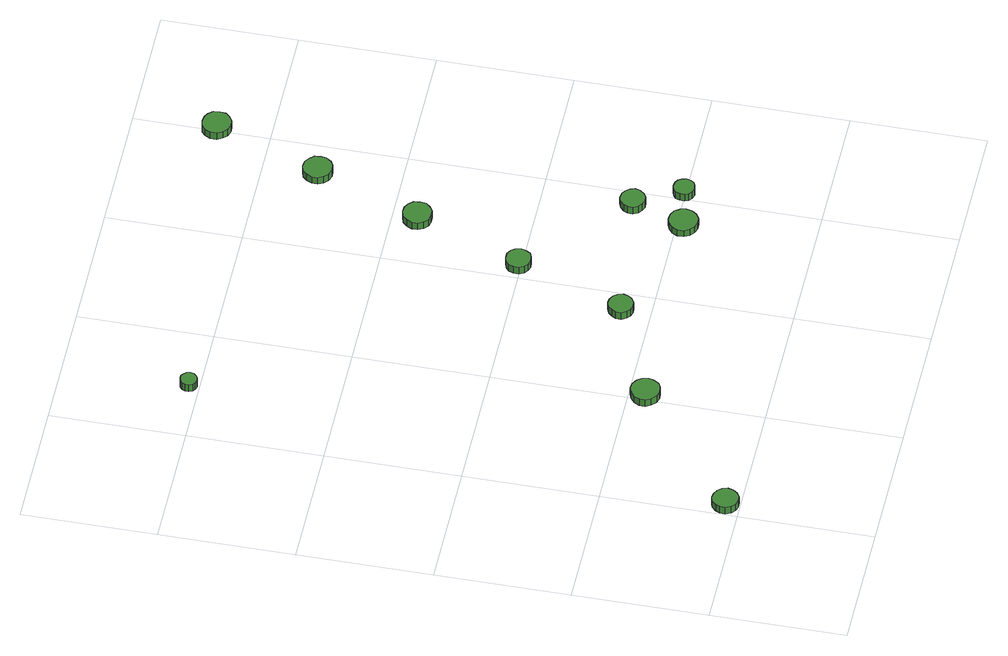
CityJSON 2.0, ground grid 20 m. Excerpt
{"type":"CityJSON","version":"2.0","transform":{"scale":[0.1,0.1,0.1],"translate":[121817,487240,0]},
"CityObjects":{
"tree1":{"type":"SolitaryVegetationObject","attributes":{"function":"something"},"geometry":[{"type":"MultiSurface","lod":"1","boundaries":[[[0,1,2,3,4,5,6,7,8,9,10,11,12,13,14]],[[15,16,17,18,19,20,21,22,23,24,25,26,27,28,29]],[[0,29,28,1]],[[1,28,27,2]],[[2,27,26,3]],[[3,26,25,4]],[[4,25,24,5]],[[5,24,23,6]],[[6,23,22,7]],[[7,22,21,8]],[[8,21,20,9]],[[9,20,19,10]],[[10,19,18,11]],[[11,18,17,12]],[[12,17,16,13]],[[13,16,15,14]],[[14,15,29,0]]]}]},
"tree2":{"type":"SolitaryVegetationObject","attributes":{"function":"something"},"geometry":[{"type":"MultiSurface","lod":"1","boundaries":[[[30,31,32,33,34,35,36,37,38,39,40,41,42,43,44]],[[45,46,47,48,49,50,51,52,53,54,55,56,57,58,59]],[[30,59,58,31]],[[31,58,57,32]],[[32,57,56,33]],[[33,56,55,34]],[[34,55,54,35]],[[35,54,53,36]],[[36,53,52,37]],[[37,52,51,38]],[[38,51,50,39]],[[39,50,49,40]],[[40,49,48,41]],[[41,48,47,42]],[[42,47,46,43]],[[43,46,45,44]],[[44,45,59,30]]]}]},
"tree3":{"type":"SolitaryVegetationObject","attributes":{"function":"something"},"geometry":[{"type":"MultiSurface","lod":"1","boundaries":[[[60,61,62,63,64,65,66,67,68,69,70,71,72,73,74]],[[75,76,77,78,79,80,81,82,83,84,85,86,87,88,89]],[[60,89,88,61]],[[61,88,87,62]],[[62,87,86,63]],[[63,86,85,64]],[[64,85,84,65]],[[65,84,83,66]],[[66,83,82,67]],[[67,82,81,68]],[[68,81,80,69]],[[69,80,79,70]],[[70,79,78,71]],[[71,78,77,72]],[[72,77,76,73]],[[73,76,75,74]],[[74,75,89,60]]]}]},
"tree4":{"type":"SolitaryVegetationObject","attributes":{"function":"something"},"geometry":[{"type":"MultiSurface","lod":"1","boundaries":[[[90,91,92,93,94,95,96,97,98,99,100,101,102,103,104]],[[105,106,107,108,109,110,111,112,113,114,115,116,117,118,119]],[[90,119,118,91]],[[91,118,117,92]],[[92,117,116,93]],[[93,116,115,94]],[[94,115,114,95]],[[95,114,113,96]],[[96,113,112,97]],[[97,112,111,98]],[[98,111,110,99]],[[99,110,109,100]],[[100,109,108,101]],[[101,108,107,102]],[[102,107,106,103]],[[103,106,105,104]],[[104,105,119,90]]]}]},
"tree5":{"type":"SolitaryVegetationObject","attributes":{"function":"something"},"geometry":[{"type":"MultiSurface","lod":"1","boundaries":[[[120,121,122,123,124,125,126,127,128,129,130,131,132,133,134]],[[135,136,137,138,139,140,141,142,143,144,145,146,147,148,149]],[[120,149,148,121]],[[121,148,147,122]],[[122,147,146,123]],[[123,146,145,124]],[[124,145,144,125]],[[125,144,143,126]],[[126,143,142,127]],[[127,142,141,128]],[[128,141,140,129]],[[129,140,139,130]],[[130,139,138,131]],[[131,138,137,132]],[[132,137,136,133]],[[133,136,135,134]],[[134,135,149,120]]]}]},
"tree6":{"type":"SolitaryVegetationObject","attributes":{"function":"something"},"geometry":[{"type":"MultiSurface","lod":"1","boundaries":[[[150,151,152,153,154,155,156,157,158,159,160,161,162,163,164]],[[165,166,167,168,169,170,171,172,173,174,175,176,177,178,179]],[[150,179,178,151]],[[151,178,177,152]],[[152,177,176,153]],[[153,176,175,154]],[[154,175,174,155]],[[155,174,173,156]],[[156,173,172,157]],[[157,172,171,158]],[[158,171,170,159]],[[159,170,169,160]],[[160,169,168,161]],[[161,168,167,162]],[[162,167,166,163]],[[163,166,165,164]],[[164,165,179,150]]]}]},
"tree7":{"type":"SolitaryVegetationObject","attributes":{"function":"something"},"geometry":[{"type":"MultiSurface","lod":"1","boundaries":[[[180,181,182,183,184,185,186,187,188,189,190,191,192,193,194]],[[195,196,197,198,199,200,201,202,203,204,205,206,207,208,209]],[[180,209,208,181]],[[181,208,207,182]],[[182,207,206,183]],[[183,206,205,184]],[[184,205,204,185]],[[185,204,203,186]],[[186,203,202,187]],[[187,202,201,188]],[[188,201,200,189]],[[189,200,199,190]],[[190,199,198,191]],[[191,198,197,192]],[[192,197,196,193]],[[193,196,195,194]],[[194,195,209,180]]]}]},
"tree8":{"type":"SolitaryVegetationObject","attributes":{"function":"something"},"geometry":[{"type":"MultiSurface","lod":"1","boundaries":[[[210,211,212,213,214,215,216,217,218,219,220,221,222,223,224]],[[225,226,227,228,229,230,231,232,233,234,235,236,237,238,239]],[[210,239,238,211]],[[211,238,237,212]],[[212,237,236,213]],[[213,236,235,214]],[[214,235,234,215]],[[215,234,233,216]],[[216,233,232,217]],[[217,232,231,218]],[[218,231,230,219]],[[219,230,229,220]],[[220,229,228,221]],[[221,228,227,222]],[[222,227,226,223]],[[223,226,225,224]],[[224,225,239,210]]]}]},
"tree9":{"type":"SolitaryVegetationObject","attributes":{"function":"something"},"geometry":[{"type":"MultiSurface","lod":"1","boundaries":[[[240,241,242,243,244,245,246,247,248,249,250,251,252,253,254]],[[255,256,257,258,259,260,261,262,263,264,265,266,267,268,269]],[[240,269,268,241]],[[241,268,267,242]],[[242,267,266,243]],[[243,266,265,244]],[[244,265,264,245]],[[245,264,263,246]],[[246,263,262,247]],[[247,262,261,248]],[[248,261,260,249]],[[249,260,259,250]],[[250,259,258,251]],[[251,258,257,252]],[[252,257,256,253]],[[253,256,255,254]],[[254,255,269,240]]]}]},
"tree10":{"type":"SolitaryVegetationObject","attributes":{"function":"something"},"geometry":[{"type":"MultiSurface","lod":"1","boundaries":[[[270,271,272,273,274,275,276,277,278,279,280,281,282,283,284]],[[285,286,287,288,289,290,291,292,293,294,295,296,297,298,299]],[[270,299,298,271]],[[271,298,297,272]],[[272,297,296,273]],[[273,296,295,274]],[[274,295,294,275]],[[275,294,293,276]],[[276,293,292,277]],[[277,292,291,278]],[[278,291,290,279]],[[279,290,289,280]],[[280,289,288,281]],[[281,288,287,282]],[[282,287,286,283]],[[283,286,285,284]],[[284,285,299,270]]]}]},
"tree11":{"type":"SolitaryVegetationObject","attributes":{"function":"something"},"geometry":[{"type":"MultiSurface","lod":"1","boundaries":[[[300,301,302,303,304,305,306,307,308,309,310,311,312,313,314]],[[315,316,317,318,319,320,321,322,323,324,325,326,327,328,329]],[[300,329,328,301]],[[301,328,327,302]],[[302,327,326,303]],[[303,326,325,304]],[[304,325,324,305]],[[305,324,323,306]],[[306,323,322,307]],[[307,322,321,308]],[[308,321,320,309]],[[309,320,319,310]],[[310,319,318,311]],[[311,318,317,312]],[[312,317,316,313]],[[313,316,315,314]],[[314,315,329,300]]]}]}
},
"vertices":[
[41,22,14],[39,30,14],[34,36,14],[27,40,14],[19,41,14],[12,39,14],[6,33,14],[3,26,14],[3,18,14],[6,10,14],[12,5,14],[19,3,14],[27,3,14],[34,7,14],[39,14,14],[39,14,1],[34,7,1],[27,3,1],[19,3,1],[12,5,1],[6,10,1],[3,18,1],[3,26,1],[6,33,1],[12,39,1],[19,41,1],[27,40,1],[34,36,1],[39,30,1],[41,22,1],
[226,175,20],[224,184,20],[219,191,20],[211,196,20],[202,197,20],[194,194,20],[187,188,20],[183,180,20],[183,171,20],[187,163,20],[194,157,20],[202,154,20],[211,155,20],[219,159,20],[224,167,20],[224,167,7],[219,159,7],[211,155,7],[202,154,7],[194,157,7],[187,163,7],[183,171,7],[183,180,7],[187,188,7],[194,194,7],[202,197,7],[211,196,7],[219,191,7],[224,184,7],[226,175,7],
[108,816,19],[107,821,19],[103,825,19],[99,828,19],[94,828,19],[89,827,19],[85,823,19],[83,818,19],[83,813,19],[85,808,19],[89,805,19],[94,803,19],[99,804,19],[103,806,19],[107,811,19],[107,811,6],[103,806,6],[99,804,6],[94,803,6],[89,805,6],[85,808,6],[83,813,6],[83,818,6],[85,823,6],[89,827,6],[94,828,6],[99,828,6],[103,825,6],[107,821,6],[108,816,6],
[382,243,20],[380,251,20],[376,257,20],[369,261,20],[362,262,20],[354,259,20],[349,254,20],[345,247,20],[345,239,20],[349,232,20],[354,227,20],[362,225,20],[369,226,20],[376,230,20],[380,236,20],[380,236,7],[376,230,7],[369,226,7],[362,225,7],[354,227,7],[349,232,7],[345,239,7],[345,247,7],[349,254,7],[354,259,7],[362,262,7],[369,261,7],[376,257,7],[380,251,7],[382,243,7],
[442,404,19],[440,412,19],[436,418,19],[429,422,19],[421,422,19],[414,420,19],[408,415,19],[405,408,19],[405,400,19],[408,393,19],[414,388,19],[421,386,19],[429,387,19],[436,390,19],[440,397,19],[440,397,6],[436,390,6],[429,387,6],[421,386,6],[414,388,6],[408,393,6],[405,400,6],[405,408,6],[408,415,6],[414,420,6],[421,422,6],[429,422,6],[436,418,6],[440,412,6],[442,404,6],
[566,190,19],[564,198,19],[559,206,19],[551,210,19],[542,211,19],[534,208,19],[527,202,19],[523,194,19],[523,185,19],[527,177,19],[534,171,19],[542,168,19],[551,169,19],[559,174,19],[564,181,19],[564,181,7],[559,174,7],[551,169,7],[542,168,7],[534,171,7],[527,177,7],[523,185,7],[523,194,7],[527,202,7],[534,208,7],[542,211,7],[551,210,7],[559,206,7],[564,198,7],[566,190,7],
[503,563,20],[502,572,20],[496,579,20],[489,583,20],[480,584,20],[471,581,20],[465,575,20],[461,567,20],[461,558,20],[465,550,20],[471,544,20],[480,542,20],[489,543,20],[496,547,20],[502,554,20],[502,554,7],[496,547,7],[489,543,7],[480,542,7],[471,544,7],[465,550,7],[461,558,7],[461,567,7],[465,575,7],[471,581,7],[480,584,7],[489,583,7],[496,579,7],[502,572,7],[503,563,7],
[591,269,19],[589,276,19],[584,282,19],[578,286,19],[570,287,19],[563,284,19],[557,279,19],[554,272,19],[554,265,19],[557,258,19],[563,253,19],[570,250,19],[578,251,19],[584,255,19],[589,261,19],[589,261,6],[584,255,6],[578,251,6],[570,250,6],[563,253,6],[557,258,6],[554,265,6],[554,272,6],[557,279,6],[563,284,6],[570,287,6],[578,286,6],[584,282,6],[589,276,6],[591,269,6],
[625,201,19],[623,208,19],[620,213,19],[614,216,19],[607,217,19],[601,215,19],[596,211,19],[594,205,19],[594,198,19],[596,192,19],[601,188,19],[607,186,19],[614,187,19],[620,190,19],[623,195,19],[623,195,6],[620,190,6],[614,187,6],[607,186,6],[601,188,6],[596,192,6],[594,198,6],[594,205,6],[596,211,6],[601,215,6],[607,217,6],[614,216,6],[620,213,6],[623,208,6],[625,201,6],
[562,719,21],[561,728,21],[555,735,21],[548,740,21],[539,741,21],[530,738,21],[524,732,21],[520,724,21],[520,715,21],[524,707,21],[530,701,21],[539,698,21],[548,699,21],[555,703,21],[561,711,21],[561,711,8],[555,703,8],[548,699,8],[539,698,8],[530,701,8],[524,707,8],[520,715,8],[520,724,8],[524,732,8],[530,738,8],[539,741,8],[548,740,8],[555,735,8],[561,728,8],[562,719,8],
[621,878,20],[620,887,20],[614,894,20],[607,898,20],[598,899,20],[589,897,20],[583,891,20],[579,883,20],[579,874,20],[583,866,20],[589,860,20],[598,857,20],[607,858,20],[614,862,20],[620,869,20],[620,869,7],[614,862,7],[607,858,7],[598,857,7],[589,860,7],[583,866,7],[579,874,7],[579,883,7],[583,891,7],[589,897,7],[598,899,7],[607,898,7],[614,894,7],[620,887,7],[621,878,7]
]}
